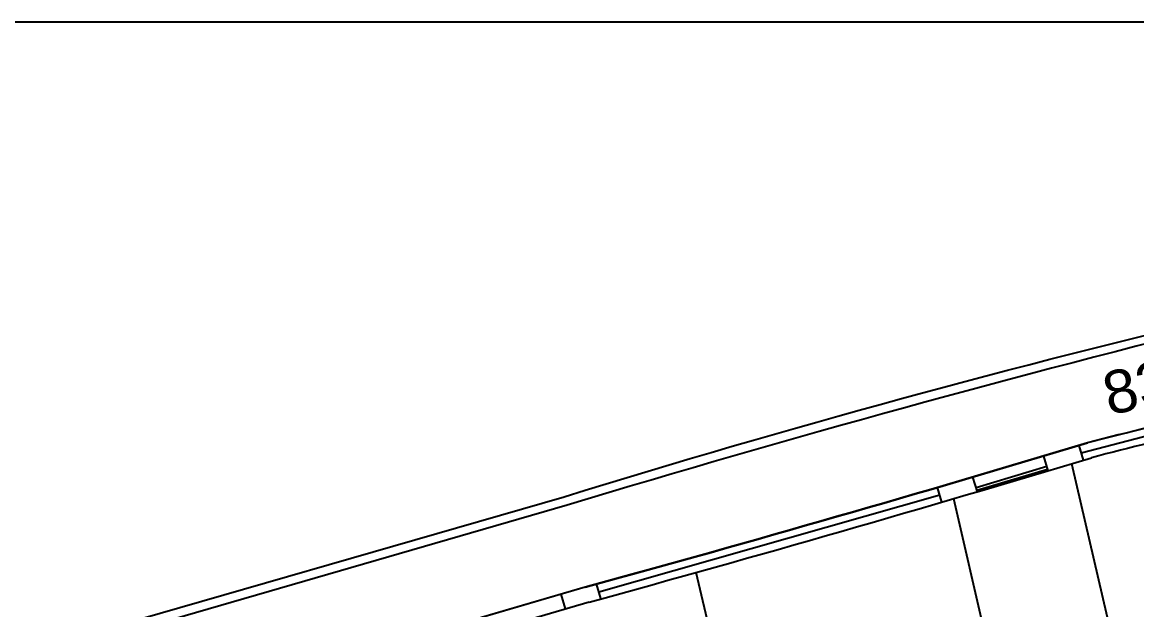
# Model space of a CAD drawing. Header units: millimetres. Extents: x 441061 to 442903, y 4515148 to 4515613.
# Drawn here: x 442178.93 to 442197.05, y 4515603.38 to 4515612.94 of the extents above; entities that cross this region are included whole.
import ezdxf
from ezdxf.enums import TextEntityAlignment as Align

# ---------------------------------------------------------------- set-up
doc = ezdxf.new("R2010")
doc.units = ezdxf.units.MM
doc.layers.add('01_cartela', color=6, linetype='Continuous', plot=False)
doc.layers.add('01_niveles', color=2, linetype='Continuous')
doc.layers.add('01_piscinas', color=254, linetype='Continuous')
doc.styles.add('Estilo1', font='swissel.ttf')

msp = doc.modelspace()

# ---------------------------------------------------------------- linework, layer by layer
at = {"layer": '01_cartela', "color": 3, "elevation": 0}
msp.add_lwpolyline([(442108.111, 4515612.944), (442108.111, 4515512.447), (442251.088, 4515512.447), (442251.088, 4515612.944)], close=True, dxfattribs=at)
at = {"layer": '01_piscinas'}
for p, q in [((442196.153, 4515605.936), (442197.421, 4515606.265)), ((442196.189, 4515605.816), (442196.118, 4515606.055)), ((442195.614, 4515605.645), (442195.542, 4515605.885)), ((442194.442, 4515605.375), (442195.592, 4515605.717)), ((442197.094, 4515601.056), (442195.999, 4515605.76)), ((442194.463, 4515605.304), (442194.392, 4515605.543)), ((442194.456, 4515605.327), (442195.606, 4515605.669)), ((442193.888, 4515605.133), (442193.817, 4515605.372)), ((442188.309, 4515603.672), (442193.852, 4515605.253)), ((442195.146, 4515600.602), (442194.078, 4515605.19)), ((442190.91, 4515599.615), (442189.891, 4515603.99)), ((442188.083, 4515603.749), (442182.699, 4515602.174)), ((442188.341, 4515603.564), (442188.271, 4515603.803)), ((442187.765, 4515603.395), (442187.695, 4515603.635)), ((442188.151, 4515603.508), (442182.889, 4515601.969))]:
    msp.add_line(p, q, dxfattribs=at)
for points in [[(442127.519, 4515549.779), (442122.852, 4515557.544), (442121.848, 4515559.312), (442118.699, 4515564.526), (442117.325, 4515566.784), (442114.692, 4515571.127), (442114.157, 4515572.017, -0.176696), (442112.656, 4515578.284, -0.199121), (442116.102, 4515583.998, -0.099014), (442118.889, 4515585.302), (442121.904, 4515586.126), (442130.038, 4515588.423), (442136.923, 4515590.407), (442141.797, 4515591.87), (442145.888, 4515593.045), (442156.283, 4515596.044), (442159.972, 4515597.09), (442162.652, 4515597.882), (442172.321, 4515600.747), (442179.422, 4515602.823), (442187.741, 4515605.222, -0.017052), (442198.765, 4515608.229, -0.020922)], [(442206.721, 4515608.135, 0.030707), (442196.252, 4515606.098, -0.006248), (442188.083, 4515603.749), (442179.599, 4515601.268), (442167.242, 4515597.617), (442163.249, 4515596.44), (442157.394, 4515594.775), (442146.25, 4515591.558), (442140.297, 4515589.83), (442136.334, 4515588.692), (442130.093, 4515586.863), (442125.137, 4515585.411), (442119.296, 4515583.788, 0.23097), (442114.84, 4515580.152, 0.210232), (442114.631, 4515574.521, 0.027042), (442115.24, 4515573.198), (442116.628, 4515570.904), (442118.501, 4515567.822), (442120.061, 4515565.185), (442124.799, 4515557.259), (442129.034, 4515550.219)], [(442198.774, 4515608.106, 0.01262), (442187.793, 4515605.086), (442179.425, 4515602.658), (442172.36, 4515600.581), (442171.391, 4515600.293), (442163.649, 4515598.005), (442162.653, 4515597.723), (442159.973, 4515596.932), (442156.341, 4515595.89), (442145.925, 4515592.903)]]:
    msp.add_lwpolyline(points, format="xyb", dxfattribs=at)
for centre, radius, start, end in [((442218.043, 4515522.011), 86.865, 103.1589, 104.52854), ((442218.043, 4515522.011), 86.615, 103.24173, 104.52533), ((442098.186, 4515931.76), 340.107, 285.32662, 286.75861), ((442098.186, 4515931.76), 340.357, 285.32698, 286.75779)]:
    msp.add_arc(centre, radius, start, end, dxfattribs=at)

# ---------------------------------------------------------------- texts
at = {"layer": '01_niveles', "color": 7, "style": 'Estilo1'}
msp.add_text('838.10', height=0.7, rotation=13.408, dxfattribs=at).set_placement((442198.062, 4515606.887), align=Align.CENTER)

doc.saveas('drawing.dxf')
